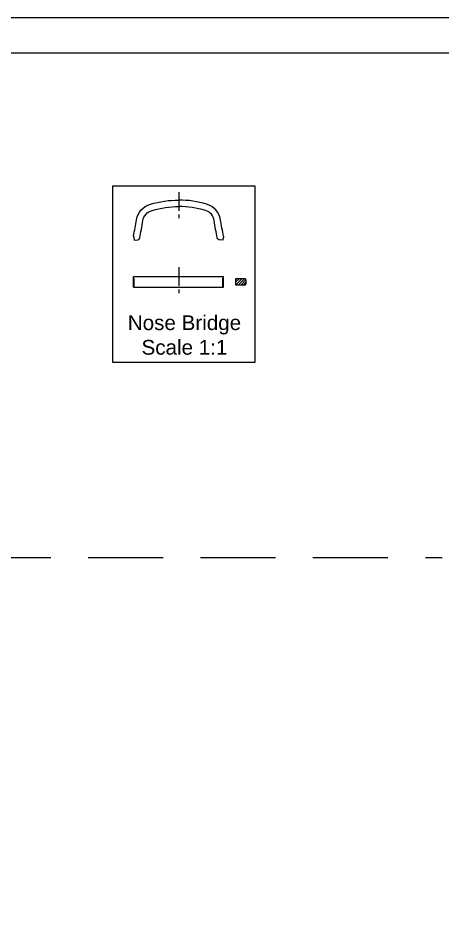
# Model space of a CAD drawing. Header units: millimetres. Extents: x 1336 to 2438, y 1230 to 1601.
# Drawn here: x 2158.5 to 2230.4, y 1449.2 to 1600.6 of the extents above; entities that cross this region are included whole.
import ezdxf

# ---------------------------------------------------------------- set-up
doc = ezdxf.new("R2010")
doc.units = ezdxf.units.MM
for name, pattern in [('CENTER', [50.8, 31.75, -6.35, 6.35, -6.35]), ('HIDDEN', [9.525, 6.35, -3.175]), ('HIDDEN2', [0.1875, 0.125, -0.0625])]:
    doc.linetypes.add(name, pattern=pattern)
doc.layers.add('Hidden Line', color=1, linetype='HIDDEN2')
doc.layers.add('绘图层', color=7, linetype='Continuous', lineweight=15)
doc.styles.add('宋体', font='SimSun.ttf')

msp = doc.modelspace()

# ---------------------------------------------------------------- hatches: boundary and pattern name
at = {"lineweight": 9}
h = msp.add_hatch(dxfattribs=at)
h.set_pattern_fill('ANSI31', color=1, scale=0.1, style=0)
h.set_pattern_definition([(45, (-333.17177, 5168.35918), (-0.224506403, 0.224506403), [])])
h.paths.add_polyline_path([(2197.079, 1555.393, 0.2716794), (2197.079, 1556.393), (2195.415, 1556.393), (2195.415, 1555.393)])

# ---------------------------------------------------------------- linework, layer by layer
for p, q in [((2433.512, 1594.624), (2024.257, 1594.624)), ((2178.097, 1554.993), (2178.097, 1556.793)), ((2193.365, 1554.993), (2193.365, 1556.793))]:
    msp.add_line(p, q)
at = {"color": 1, "linetype": 'HIDDEN', "lineweight": 9, "ltscale": 2}
msp.add_line((2037.074, 1509.146), (2230.42, 1509.146), dxfattribs=at)
for points in [[(2437.55, 1303.624), (2437.55, 1600.624), (2017.55, 1600.624), (2017.55, 1303.624)], [(2174.621, 1572.173), (2198.667, 1572.173), (2198.667, 1542.222), (2174.621, 1542.222)]]:
    msp.add_lwpolyline(points, close=True)
at = {"color": 2, "linetype": 'CENTER', "ltscale": 0.1}
for points in [[(2185.785, 1571.093), (2185.785, 1566.655)], [(2185.785, 1558.375), (2185.785, 1553.411)]]:
    msp.add_lwpolyline(points, dxfattribs=at)
for points in [[(2178.097, 1563.642, 0.0082547), (2178.602, 1566.409, -0.2899566), (2180.953, 1569.043, -0.0713173), (2185.794, 1569.734)], [(2193.365, 1563.595, -0.0083933), (2192.85, 1566.409, 0.2899566), (2190.499, 1569.043, 0.0733207), (2185.794, 1569.734)], [(2178.234, 1562.956), (2178.784, 1562.987, 0.341085), (2179.153, 1563.308, 0.0086082), (2179.689, 1566.23, -0.2899566), (2181.256, 1567.986, -0.0714253), (2185.794, 1568.635, -0.0696942)], [(2193.238, 1562.954), (2192.67, 1562.987, -0.341085), (2192.301, 1563.308, -0.0086082), (2191.765, 1566.23, 0.2982389), (2190.298, 1567.986, 0.0719692), (2185.794, 1568.635, 0.0696942)], [(2178.097, 1563.642, -0.011841), (2178.234, 1562.956, -0.011841)], [(2193.365, 1563.595, 0.011056), (2193.238, 1562.954)]]:
    msp.add_lwpolyline(points, format="xyb")
for points in [[(2178.097, 1556.793), (2193.365, 1556.793)], [(2178.097, 1554.993), (2193.365, 1554.993)]]:
    msp.add_lwpolyline(points)
msp.add_lwpolyline([(2197.079, 1556.393), (2195.415, 1556.393), (2195.415, 1555.393), (2197.079, 1555.393, 0.2716794)], format="xyb", close=True)
at = {"layer": 'Hidden Line', "ltscale": 12}
for p, q in [((2178.234, 1554.993), (2178.234, 1556.793)), ((2193.238, 1554.993), (2193.238, 1556.793))]:
    msp.add_line(p, q, dxfattribs=at)

# ---------------------------------------------------------------- texts
at = {"layer": '绘图层', "color": 4, "linetype": 'ByBlock', "lineweight": 9, "insert": (2186.738, 1546.845), "char_height": 2.5, "width": 31.56298, "attachment_point": 5, "style": '宋体'}
msp.add_mtext('{\\fArial|b0|i0|c0|p34;Nose Bridge\\PScale 1:1}', dxfattribs=at)

doc.saveas('drawing.dxf')
